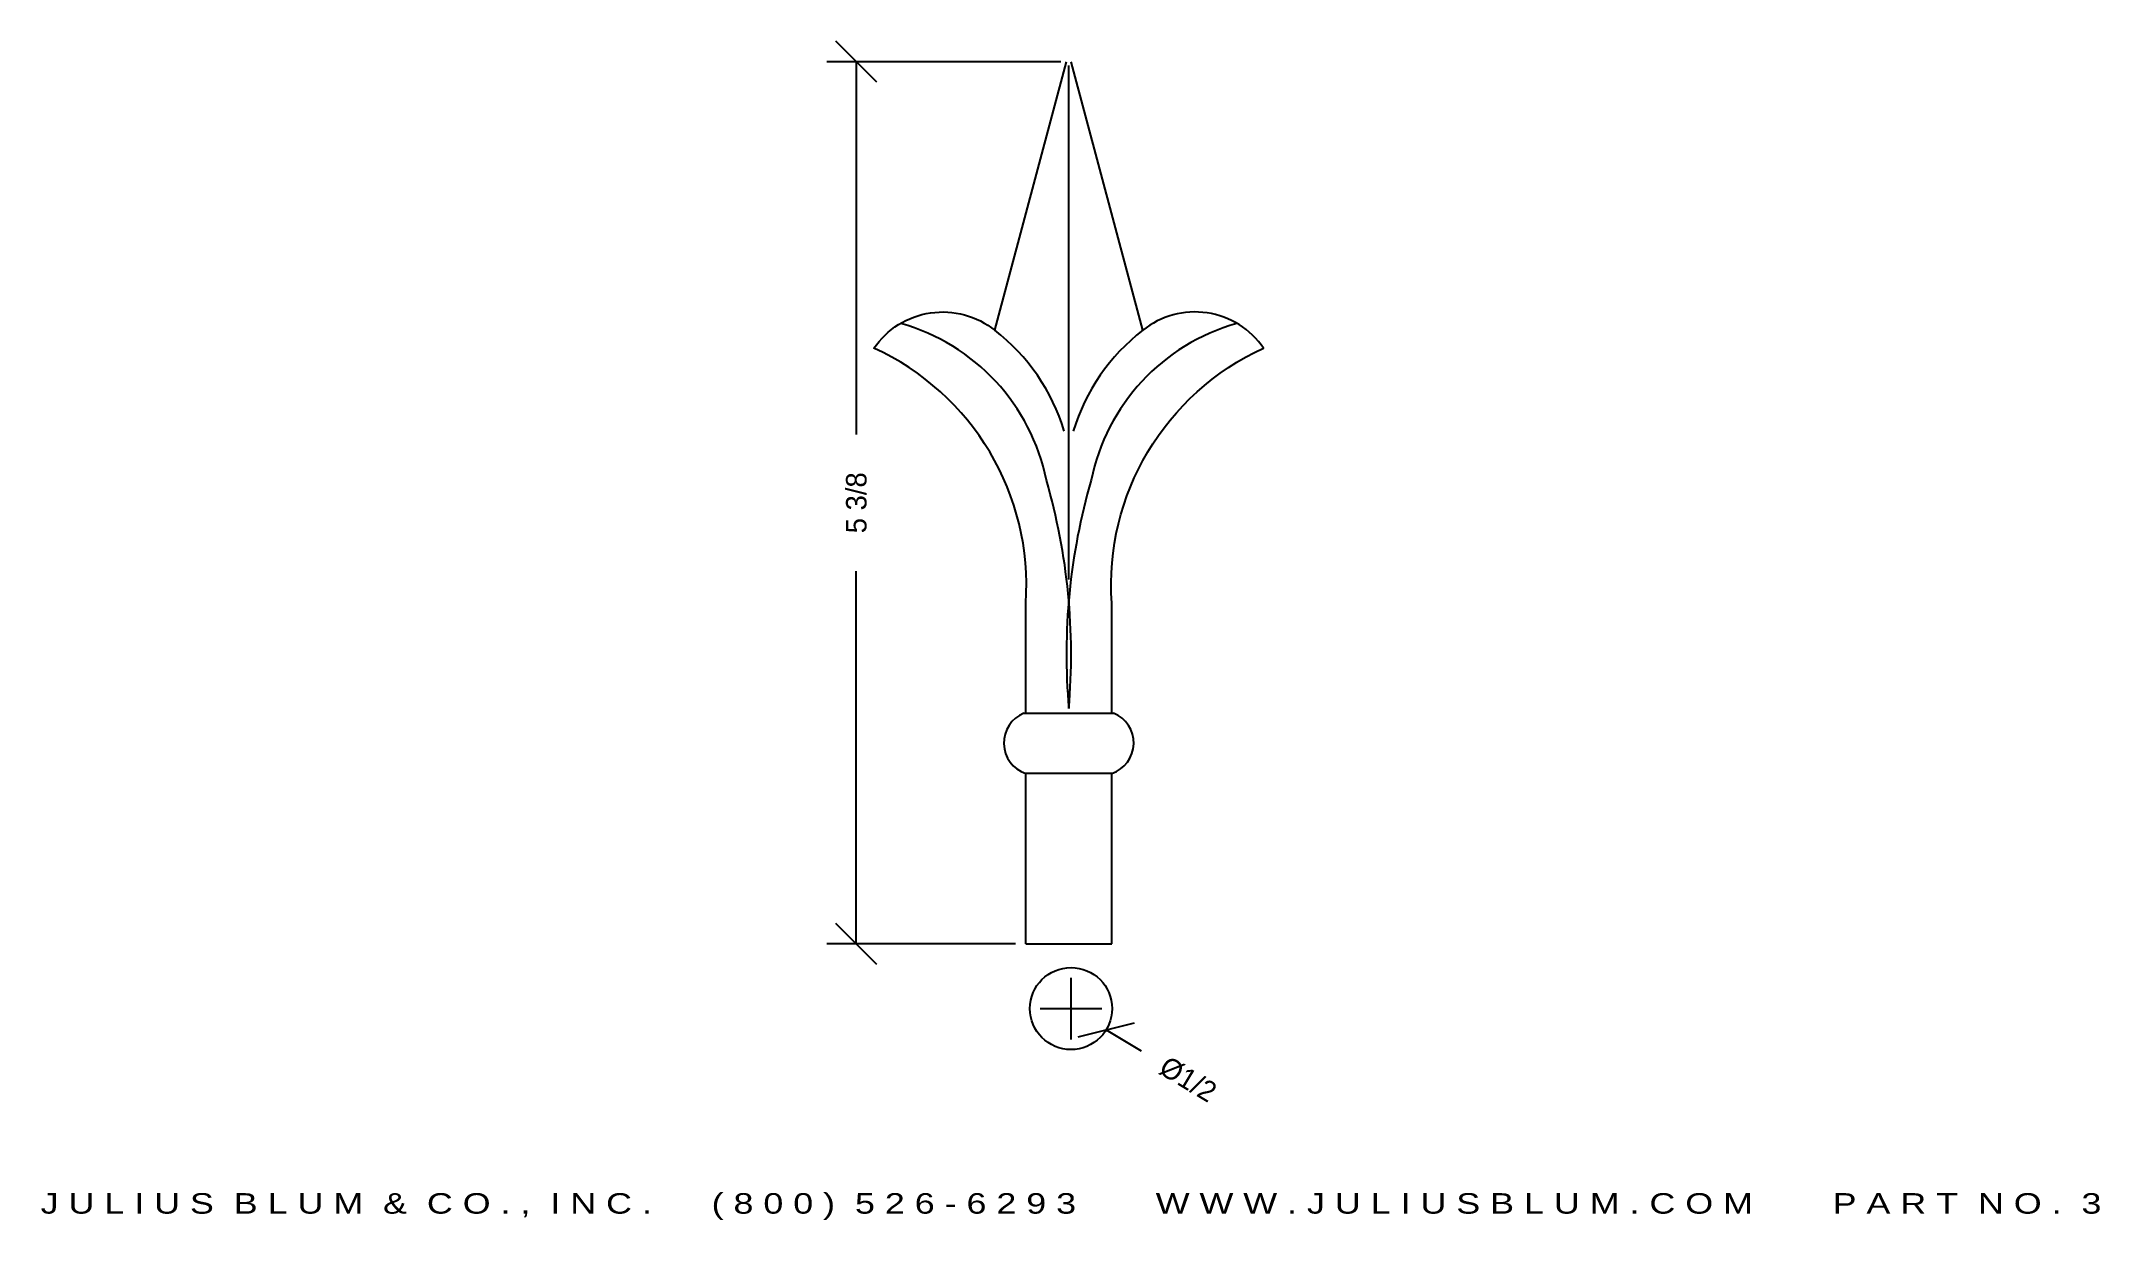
# Model space of a CAD drawing. Extents: x -5.5 to 7.1, y 18.9 to 26.
import ezdxf
from ezdxf.enums import TextEntityAlignment as Align

# ---------------------------------------------------------------- set-up
doc = ezdxf.new("R2010")
doc.units = 0
doc.header["$MEASUREMENT"] = 0
doc.layers.get('0').update_dxf_attribs({"linetype": 'CONTINUOUS'})
doc.layers.get('DEFPOINTS').update_dxf_attribs({"linetype": 'CONTINUOUS'})
doc.layers.add('ADP1DETAIL', color=7, linetype='CONTINUOUS')
doc.layers.add('ADPDIM', color=3, linetype='CONTINUOUS')
doc.styles.add('ARIAL_WIDE', font='ARIAL.TTF', dxfattribs={"width": 1.25})
doc.dimstyles.get("Standard").update_dxf_attribs({"dimtxt": 0.18, "dimasz": 0.18, "dimexe": 0.18, "dimexo": 0.0625, "dimgap": 0.09, "dimtad": 0, "dimtih": 1, "dimtoh": 1, "dimdec": 4, "dimzin": 0, "dimdsep": 46, "dimtxsty": 'STANDARD', "dimcen": 0.09, "dimadec": 0, "dimazin": 0, "dimtfac": 1, "dimtdec": 4, "dimtofl": 0, "dimtmove": 0, "dimatfit": 3, "dimfxl": 1, "dimtolj": 1, "dimtzin": 0, "dimarcsym": 0})

# ---------------------------------------------------------------- blocks, each defined once
blk = doc.blocks.new('*D0')
at = {"color": 0, "linetype": 'ByBlock'}
for p, q in [((0.812, 19.956), (0.812, 20.331)), ((0.624, 20.144), (0.999, 20.144)), ((0.855, 19.972), (1.198, 20.057)), ((1.026, 20.015), (1.24, 19.886))]:
    blk.add_line(p, q, dxfattribs=at)
at = {"layer": 'DEFPOINTS', "color": 0, "linetype": 'ByBlock'}
for p in [(0.598, 20.273), (1.026, 20.015)]:
    blk.add_point(p, dxfattribs=at)
at = {"color": 0, "linetype": 'ByBlock'}
blk.add_text('%%c1/2', height=0.125, rotation=328.9291, dxfattribs=at).set_placement((1.526, 19.714), align=Align.MIDDLE_CENTER)
blk = doc.blocks.new('*D1')
at = {"color": 0, "linetype": 'ByBlock'}
for p, q in [((-0.371, 25.789), (-0.621, 26.039)), ((0.749, 25.914), (-0.676, 25.914)), ((-0.496, 25.914), (-0.496, 23.643)), ((-0.496, 20.538), (-0.496, 22.81)), ((-0.371, 20.413), (-0.621, 20.663)), ((0.474, 20.538), (-0.676, 20.538))]:
    blk.add_line(p, q, dxfattribs=at)
at = {"layer": 'DEFPOINTS', "color": 0, "linetype": 'ByBlock'}
for p in [(0.812, 25.914), (-0.496, 20.538), (0.536, 20.538)]:
    blk.add_point(p, dxfattribs=at)
at = {"color": 0, "linetype": 'ByBlock'}
blk.add_text('5 3/8', height=0.125, rotation=90, dxfattribs=at).set_placement((-0.496, 23.226), align=Align.MIDDLE_CENTER)

msp = doc.modelspace()

# ---------------------------------------------------------------- linework, layer by layer
at = {"layer": 'ADP1DETAIL'}
for p, q in [((0.79832, 22.75803), (0.79832, 25.89168)), ((0.52548, 21.94433), (1.07116, 21.94433)), ((1.06024, 21.57625), (0.5364, 21.57625)), ((0.5364, 20.53823), (1.06024, 20.53823))]:
    msp.add_line(p, q, dxfattribs=at)
for points in [[(0.5364, 21.94433), (0.5364, 22.61427, 0.31285773), (-0.38853, 24.16797, -0.43642199), (0.34814, 24.27711), (0.78468, 25.91414, -7.63104367)], [(1.06024, 21.94433), (1.06024, 22.61427, -0.31285773), (1.98517, 24.16797, 0.43642199), (1.24851, 24.27711), (0.81196, 25.91414, 7.63104367)], [(0.5364, 20.53823), (0.5364, 21.57625, 0.31285773)], [(1.06024, 20.53823), (1.06024, 21.57625, -0.31285773)]]:
    msp.add_lwpolyline(points, format="xyb", dxfattribs=at)
msp.add_circle((0.81196, 20.1439), 0.25, dxfattribs=at)
for centre, radius, start, end in [((-0.56024, 23.11741), 1.24659, 11.366549, 74.391258), ((-0.40638, 23.30472), 1.23079, 16.934505, 52.190544), ((2.00303, 23.30472), 1.23079, 127.809456, 163.065495), ((2.15688, 23.11741), 1.24659, 105.608742, 168.633451), ((-2.99748, 22.30191), 3.81015, 355.026969, 16.17171), ((4.59412, 22.30191), 3.81015, 163.82829, 184.973031), ((0.59893, 21.76231), 0.19629, 111.97571, 251.423731), ((0.99771, 21.76231), 0.19629, 288.576269, 68.02429)]:
    msp.add_arc(centre, radius, start, end, dxfattribs=at)

# ---------------------------------------------------------------- texts
at = {"layer": 'ADPDIM', "style": 'ARIAL_WIDE', "width": 1.25}
msp.add_text('J U L I U S  B L U M  &  C O . ,  I N C .      ( 8 0 0 )  5 2 6 - 6 2 9 3        W W W . J U L I U S B L U M . C O M        P A R T  N O .  3', height=0.125, dxfattribs=at).set_placement((0.81196, 19.01907), align=Align.TOP_CENTER)

# ---------------------------------------------------------------- dimensions: what is measured, and where the dimension line sits
at = {"layer": 'ADPDIM'}
dim = msp.add_linear_dim(base=(-0.49619, 20.53823), p1=(0.81196, 25.91414), p2=(0.5364, 20.53823), angle=90, dimstyle='Standard', dxfattribs=at)
dim.commit()
dim.dimension.update_dxf_attribs({"geometry": '*D1', "text_midpoint": (-0.49619, 23.22619)})
dim = msp.add_diameter_dim_2p(p1=(0.59783, 20.27292), p2=(1.02609, 20.01487), dimstyle='Standard', dxfattribs=at)
dim.commit()
dim.dimension.update_dxf_attribs({"geometry": '*D0', "text_midpoint": (1.52574, 19.71382)})

doc.saveas('drawing.dxf')
